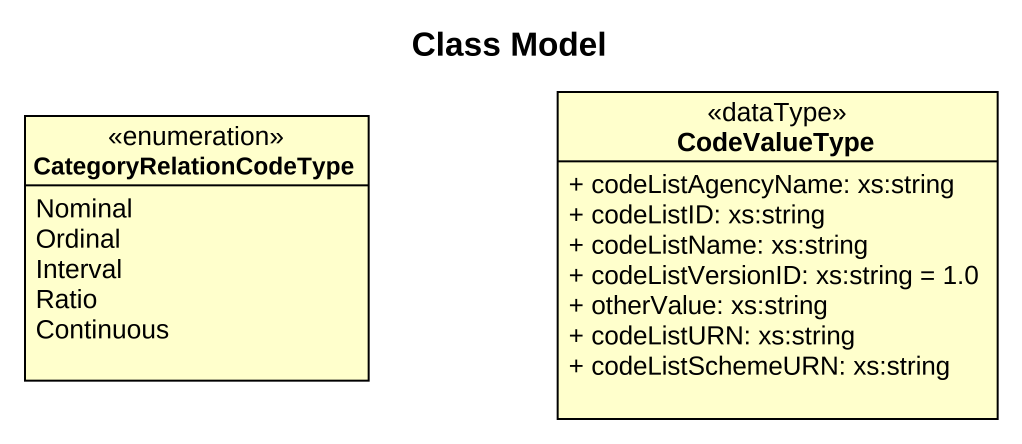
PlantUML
@startuml
title Class Model
hide circle
hide empty members
skinparam classAttributeIconSize 0
enum CategoryRelationCodeType {
  Nominal
  Ordinal
  Interval
  Ratio
  Continuous
}
class CodeValueType <<dataType>> {
  + codeListAgencyName: xs:string
  + codeListID: xs:string
  + codeListName: xs:string
  + codeListVersionID: xs:string = 1.0
  + otherValue: xs:string
  + codeListURN: xs:string
  + codeListSchemeURN: xs:string
}
@enduml
